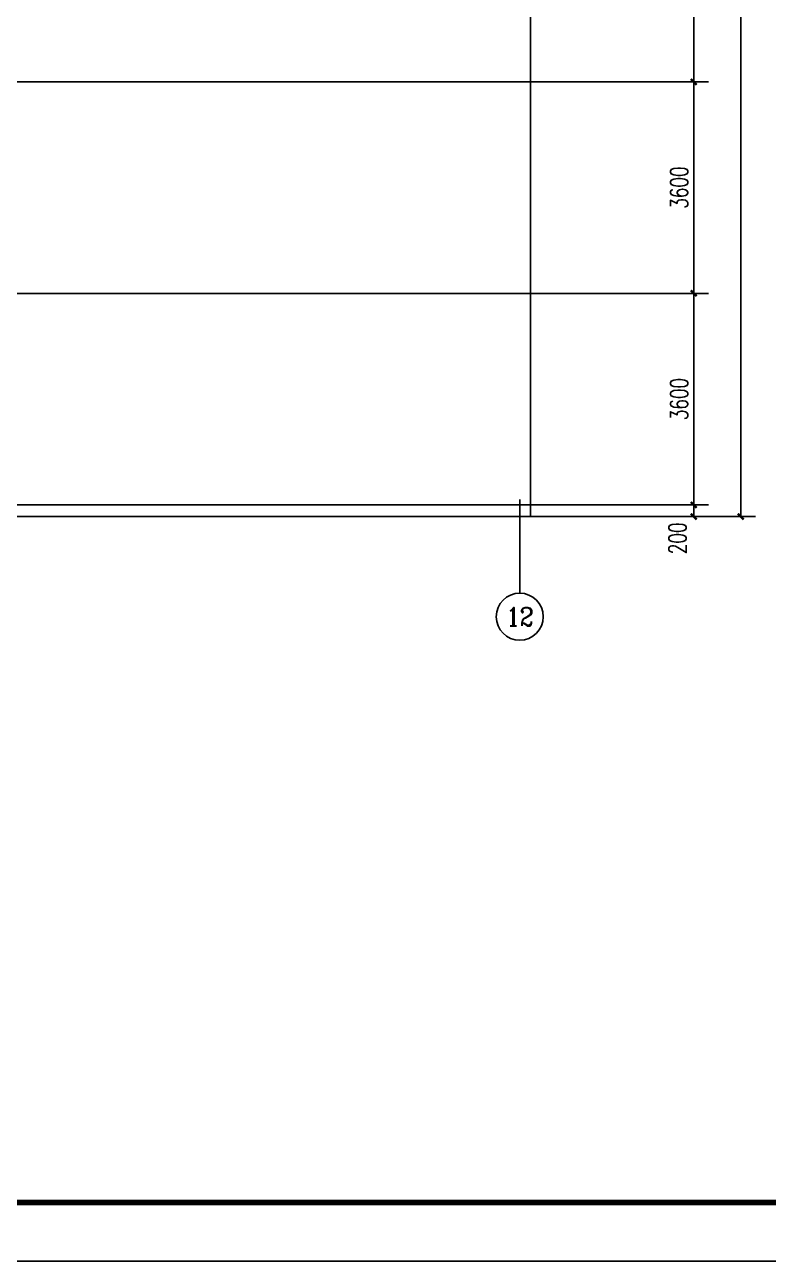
# Model space of a CAD drawing. Extents: x -522490 to 417652, y 450811 to 1108047.
# Drawn here: x 380858 to 393513, y 590586 to 611632 of the extents above; entities that cross this region are included whole.
import ezdxf
from ezdxf.enums import TextEntityAlignment as Align

# ---------------------------------------------------------------- set-up
doc = ezdxf.new("R2010")
doc.units = 0
doc.header["$LTSCALE"] = 1000
doc.header["$MEASUREMENT"] = 0
for name, color, linetype in [('AXIS', 3, 'Continuous'), ('AXIS_TEXT', 7, 'Continuous'), ('DOTE', 1, 'Continuous'), ('PUB_DIM', 3, 'Continuous'), ('PUB_TITLE', 4, 'Continuous')]:
    doc.layers.add(name, color=color, linetype=linetype)
doc.styles.add('_TCH_AXIS', font='COMPLEX', dxfattribs={"bigfont": 'GBCBIG'})
doc.styles.add('_TCH_DIM_T3', font='SIMPLEX', dxfattribs={"width": 0.705882, "bigfont": 'GBCBIG'})
doc.dimstyles.new('_TCH_ARCH&&100', dxfattribs={"dimtxt": 297.5, "dimasz": 100, "dimexe": 250, "dimexo": 300, "dimgap": 100, "dimtad": 1, "dimdec": 0, "dimzin": 0, "dimdsep": 46, "dimtxsty": '_TCH_DIM_T3', "dimblk": 'ARCHTICK', "dimcen": 0.09, "dimclrt": 7, "dimazin": 2, "dimtfac": 1, "dimtdec": 0, "dimtix": 1, "dimtmove": 2, "dimatfit": 3, "dimfxl": 0, "dimtolj": 1, "dimtzin": 0, "dimarcsym": 0})

# ---------------------------------------------------------------- blocks, each defined once
blk = doc.blocks.new('_ArchTick')
at = {"color": 0, "linetype": 'ByBlock', "const_width": 0.4}
blk.add_lwpolyline([(-0.5, -0.5), (0.5, 0.5)], dxfattribs=at)
blk = doc.blocks.new('*D867')
at = {"layer": 'Defpoints', "color": 0}
for p in [(391464, 621860), (393044, 621860), (391464, 603260)]:
    blk.add_point(p, dxfattribs=at)
at = {"layer": 'PUB_DIM', "color": 0, "lineweight": -2}
for p, q in [((391764, 621860), (393294, 621860)), ((393044, 603260), (393044, 621860)), ((391764, 603260), (393294, 603260))]:
    blk.add_line(p, q, dxfattribs=at)
at = {"layer": 'PUB_DIM', "color": 0, "lineweight": -2, "xscale": 100, "yscale": 100, "zscale": 100}
for p, rotation in [((393044, 621860), 90), ((393044, 603260), 270)]:
    blk.add_blockref('_ArchTick', p, dxfattribs=dict(at, rotation=rotation))
at = {"layer": 'PUB_DIM', "color": 7, "insert": (392795, 612560), "char_height": 297.5, "attachment_point": 5, "rotation": 90, "style": '_TCH_DIM_T3'}
blk.add_mtext('\\A1;18600', dxfattribs=at)
blk = doc.blocks.new('*D868')
at = {"layer": 'Defpoints', "color": 0}
for p in [(390664, 603460), (392244, 603460), (390664, 603260)]:
    blk.add_point(p, dxfattribs=at)
at = {"layer": 'PUB_DIM', "color": 0, "lineweight": -2}
for p, q in [((390964, 603460), (392494, 603460)), ((392244, 603260), (392244, 603460)), ((390964, 603260), (392494, 603260))]:
    blk.add_line(p, q, dxfattribs=at)
at = {"layer": 'PUB_DIM', "color": 0, "lineweight": -2, "xscale": 100, "yscale": 100, "zscale": 100}
for p, rotation in [((392244, 603460), 90), ((392244, 603260), 270)]:
    blk.add_blockref('_ArchTick', p, dxfattribs=dict(at, rotation=rotation))
at = {"layer": 'PUB_DIM', "color": 7, "insert": (391969, 602890), "char_height": 297.5, "attachment_point": 5, "rotation": 90, "style": '_TCH_DIM_T3'}
blk.add_mtext('\\A1;200', dxfattribs=at)
blk = doc.blocks.new('*D869')
at = {"layer": 'Defpoints', "color": 0}
for p in [(390664, 607060), (392244, 607060), (390664, 603460)]:
    blk.add_point(p, dxfattribs=at)
at = {"layer": 'PUB_DIM', "color": 0, "lineweight": -2}
for p, q in [((390964, 607060), (392494, 607060)), ((392244, 603460), (392244, 607060)), ((390964, 603460), (392494, 603460))]:
    blk.add_line(p, q, dxfattribs=at)
at = {"layer": 'PUB_DIM', "color": 0, "lineweight": -2, "xscale": 100, "yscale": 100, "zscale": 100}
for p, rotation in [((392244, 607060), 90), ((392244, 603460), 270)]:
    blk.add_blockref('_ArchTick', p, dxfattribs=dict(at, rotation=rotation))
at = {"layer": 'PUB_DIM', "color": 7, "insert": (391995, 605260), "char_height": 297.5, "attachment_point": 5, "rotation": 90, "style": '_TCH_DIM_T3'}
blk.add_mtext('\\A1;3600', dxfattribs=at)
blk = doc.blocks.new('*D870')
at = {"layer": 'Defpoints', "color": 0}
for p in [(390664, 610660), (392244, 610660), (390664, 607060)]:
    blk.add_point(p, dxfattribs=at)
at = {"layer": 'PUB_DIM', "color": 0, "lineweight": -2}
for p, q in [((390964, 610660), (392494, 610660)), ((392244, 607060), (392244, 610660)), ((390964, 607060), (392494, 607060))]:
    blk.add_line(p, q, dxfattribs=at)
at = {"layer": 'PUB_DIM', "color": 0, "lineweight": -2, "xscale": 100, "yscale": 100, "zscale": 100}
for p, rotation in [((392244, 610660), 90), ((392244, 607060), 270)]:
    blk.add_blockref('_ArchTick', p, dxfattribs=dict(at, rotation=rotation))
at = {"layer": 'PUB_DIM', "color": 7, "insert": (391995, 608860), "char_height": 297.5, "attachment_point": 5, "rotation": 90, "style": '_TCH_DIM_T3'}
blk.add_mtext('\\A1;3600', dxfattribs=at)
blk = doc.blocks.new('*D871')
at = {"layer": 'Defpoints', "color": 0}
for p in [(390664, 614260), (392244, 614260), (390664, 610660)]:
    blk.add_point(p, dxfattribs=at)
at = {"layer": 'PUB_DIM', "color": 0, "lineweight": -2}
for p, q in [((390964, 614260), (392494, 614260)), ((392244, 610660), (392244, 614260)), ((390964, 610660), (392494, 610660))]:
    blk.add_line(p, q, dxfattribs=at)
at = {"layer": 'PUB_DIM', "color": 0, "lineweight": -2, "xscale": 100, "yscale": 100, "zscale": 100}
for p, rotation in [((392244, 614260), 90), ((392244, 610660), 270)]:
    blk.add_blockref('_ArchTick', p, dxfattribs=dict(at, rotation=rotation))
at = {"layer": 'PUB_DIM', "color": 7, "insert": (391995, 612460), "char_height": 297.5, "attachment_point": 5, "rotation": 90, "style": '_TCH_DIM_T3'}
blk.add_mtext('\\A1;3600', dxfattribs=at)

msp = doc.modelspace()

# ---------------------------------------------------------------- linework, layer by layer
msp.add_line((350765.2, 603259.6), (392289.8, 603259.6))
at = {"color": 5}
msp.add_lwpolyline([(389464.3, 621859.6), (389464.3, 603259.6)], dxfattribs=at)
at = {"layer": 'AXIS'}
msp.add_line((389284, 603551.3), (389284, 601956.6), dxfattribs=at)
msp.add_circle((389284, 601556.6), 400, dxfattribs=at)
at = {"layer": 'DOTE'}
for p, q in [((350765.2, 610659.6), (392289.8, 610659.6)), ((350765.2, 607059.6), (392289.8, 607059.6)), ((350765.2, 603459.6), (392289.8, 603459.6))]:
    msp.add_line(p, q, dxfattribs=at)
at = {"layer": 'PUB_TITLE'}
msp.add_lwpolyline([(343352.5, 590585.6), (402752.5, 590585.6), (402752.5, 632585.6), (343352.5, 632585.6)], close=True, dxfattribs=at)
at = {"layer": 'PUB_TITLE', "const_width": 100}
msp.add_lwpolyline([(345852.5, 591585.6), (401752.5, 591585.6), (401752.5, 631585.6), (345852.5, 631585.6)], close=True, dxfattribs=at)

# ---------------------------------------------------------------- texts
at = {"layer": 'AXIS_TEXT', "style": '_TCH_AXIS', "width": 1.248134}
msp.add_text('12', height=314.79, dxfattribs=at).set_placement((389052.4, 601399.2), (389515.6, 601399.2), align=Align.FIT)

# ---------------------------------------------------------------- dimensions: what is measured, and where the dimension line sits
at = {"layer": 'PUB_DIM'}
for p1, p2, picture, middle in [((391463.9, 603259.6), (391463.9, 621859.6), '*D867', (392794.9, 612559.6)), ((390663.9, 610659.6), (390663.9, 614259.6), '*D871', (391994.9, 612459.6)), ((390663.9, 607059.6), (390663.9, 610659.6), '*D870', (391994.9, 608859.6)), ((390663.9, 603459.6), (390663.9, 607059.6), '*D869', (391994.9, 605259.6))]:
    dim = msp.add_aligned_dim(p1=p1, p2=p2, distance=-1579.8, dimstyle='_TCH_ARCH&&100', dxfattribs=at)
    dim.commit()
    dim.dimension.update_dxf_attribs({"geometry": picture, "text_midpoint": middle})
dim = msp.add_linear_dim(base=(392243.7, 603459.6), p1=(390663.9, 603259.6), p2=(390663.9, 603459.6), angle=90, dimstyle='_TCH_ARCH&&100', dxfattribs=at)
dim.commit()
dim.dimension.update_dxf_attribs({"geometry": '*D868', "text_midpoint": (391968.7, 602889.6), "dimtype": 129})

doc.saveas('drawing.dxf')
